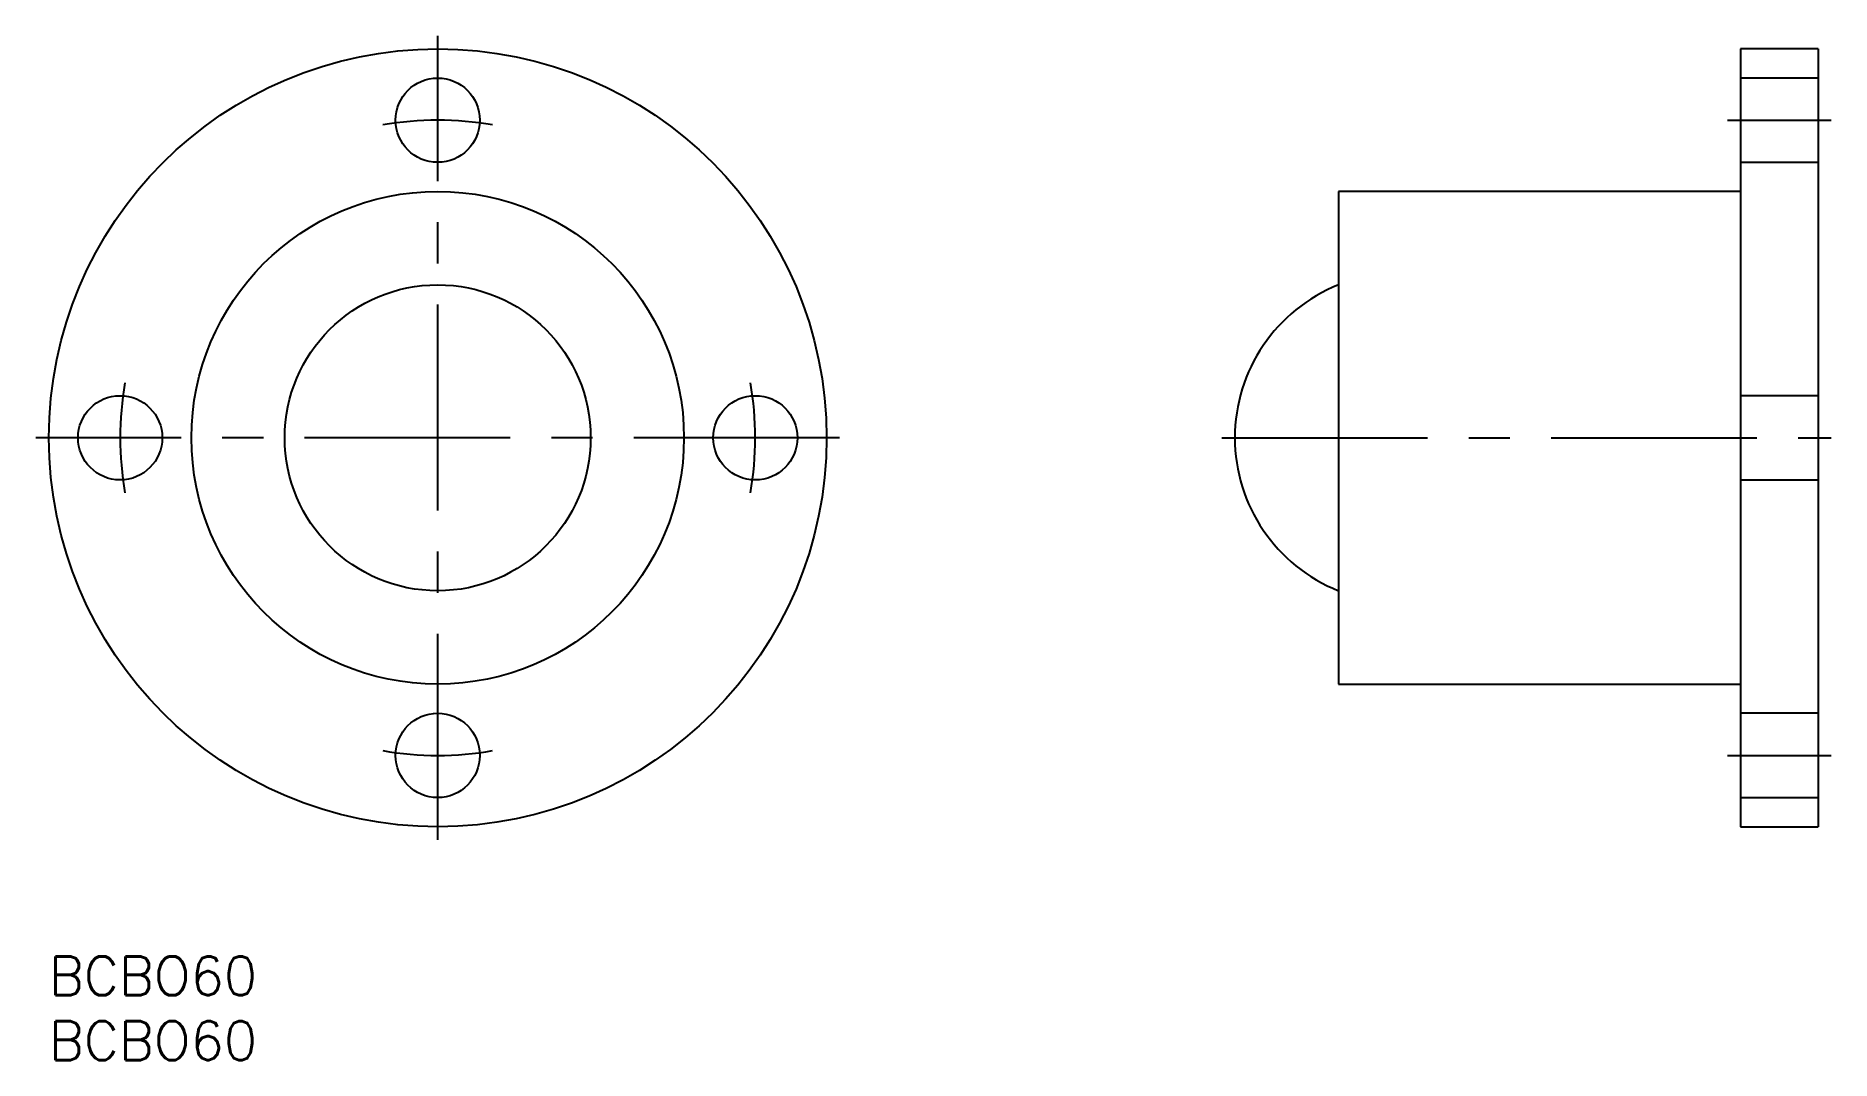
# Model space of a CAD drawing. Extents: x -1 to 138, y -8 to 71.
import ezdxf

# ---------------------------------------------------------------- set-up
doc = ezdxf.new("R2010")
doc.units = 0
doc.header["$LTSCALE"] = 0.5
doc.linetypes.add('CENTER', pattern=[50.8, 31.75, -6.35, 6.35, -6.35])
doc.linetypes.add('DASHED', pattern=[19.05, 12.7, -6.35])
for name, color, linetype in [('MSM_CENTER', 1, 'CENTER'), ('MSM_CONTINUOUS', 7, 'CONTINUOUS'), ('MSM_DASHED', 4, 'DASHED'), ('MSM_PART_NUMBER', 7, 'CONTINUOUS')]:
    doc.layers.add(name, color=color, linetype=linetype)
doc.styles.get("Standard").update_dxf_attribs({"font": 'txt.shx', "height": 3, "bigfont": 'bigfont.shx'})

# ---------------------------------------------------------------- blocks, each defined once
blk = doc.blocks.new('*U4')
at = {"layer": 'MSM_PART_NUMBER'}
blk.add_text('BCBO60', height=3, dxfattribs=at).set_placement((0, -3))
blk = doc.blocks.new('*U5')
at = {"layer": 'MSM_PART_NUMBER'}
blk.add_text('BCBO60', height=3, dxfattribs=at).set_placement((0, -8))

msp = doc.modelspace()

# ---------------------------------------------------------------- linework, layer by layer
at = {"layer": 'MSM_CENTER'}
for p, q in [((30, 9), (30, 71)), ((129.5, 64.5), (137.5, 64.5)), ((61, 40), (-1, 40)), ((90.5, 40), (137.5, 40)), ((129.5, 15.5), (137.5, 15.5))]:
    msp.add_line(p, q, dxfattribs=at)
for start, end in [(80.0484, 99.9516), (170.0484, 189.9516), (350.0484, 9.9516), (260.0484, 279.9516)]:
    msp.add_arc((30, 40), 24.5, start, end, dxfattribs=at)
at = {"layer": 'MSM_CONTINUOUS'}
for p, q in [((136.5, 70), (130.5, 70)), ((130.5, 70), (130.5, 10)), ((136.5, 70), (136.5, 10)), ((130.5, 59), (99.5, 59)), ((99.5, 59), (99.5, 21)), ((99.5, 21), (130.5, 21)), ((130.5, 10), (136.5, 10))]:
    msp.add_line(p, q, dxfattribs=at)
for centre, radius in [((30, 40), 30), ((30, 64.5), 3.25), ((30, 40), 19), ((30, 40), 11.8), ((5.5, 40), 3.25), ((54.5, 40), 3.25), ((30, 15.5), 3.25)]:
    msp.add_circle(centre, radius, dxfattribs=at)
msp.add_arc((104.2, 40), 12.7, 111.7205, 248.2795, dxfattribs=at)
at = {"layer": 'MSM_DASHED'}
for p, q in [((136.5, 67.75), (130.5, 67.75)), ((130.5, 61.25), (136.5, 61.25)), ((136.5, 43.25), (130.5, 43.25)), ((130.5, 36.75), (136.5, 36.75)), ((136.5, 18.75), (130.5, 18.75)), ((130.5, 12.25), (136.5, 12.25))]:
    msp.add_line(p, q, dxfattribs=at)

# ---------------------------------------------------------------- block references
at = {"layer": 'MSM_CONTINUOUS'}
for name in ['*U4', '*U5']:
    msp.add_blockref(name, (0, 0), dxfattribs=at)

doc.saveas('drawing.dxf')
